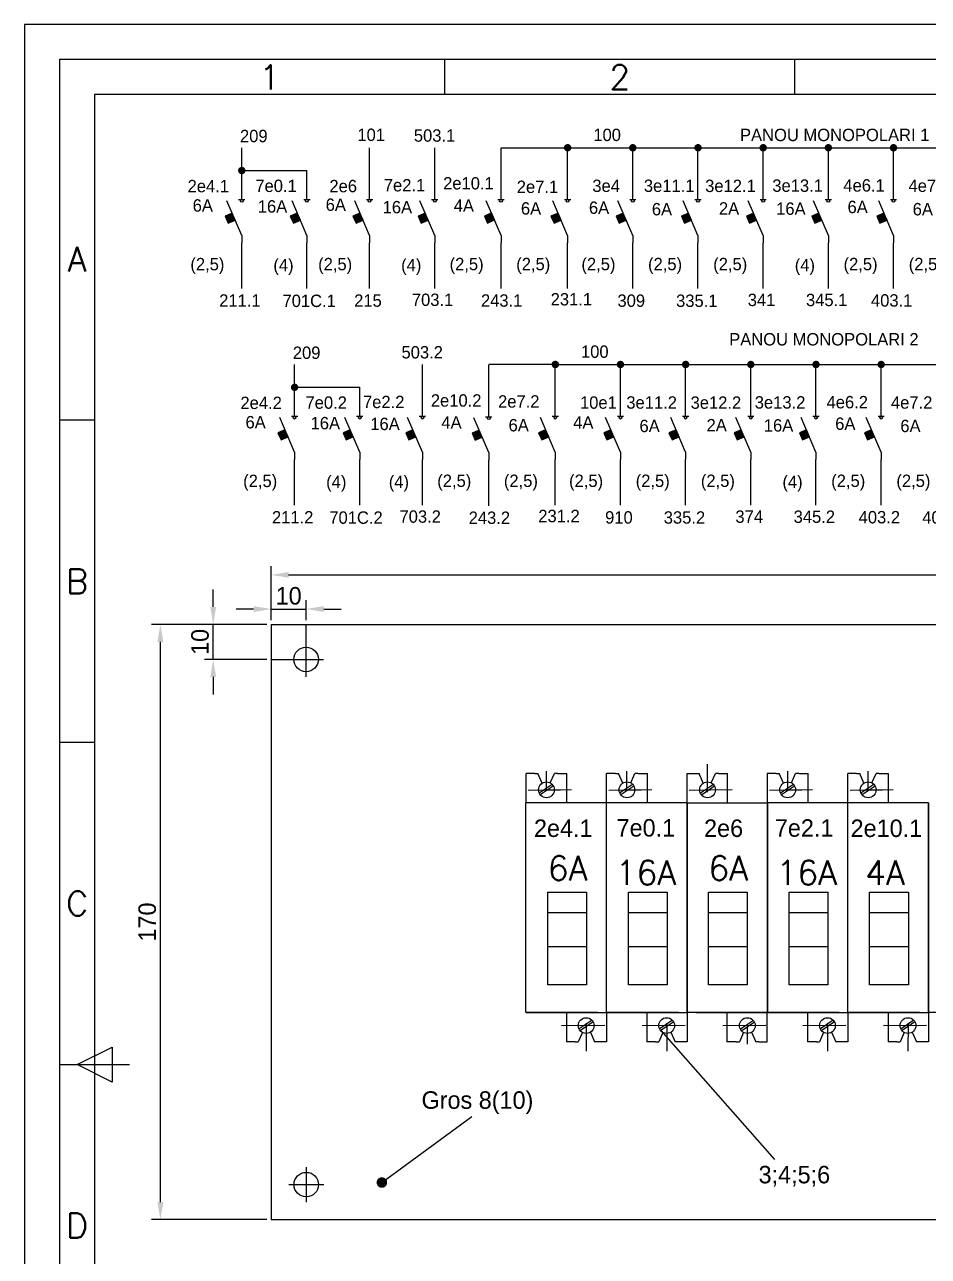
# Model space of a CAD drawing. Header units: millimetres. Extents: x 41 to 881, y 14 to 311.
# Drawn here: x 40.8 to 169.9, y 134.7 to 310.6 of the extents above; entities that cross this region are included whole.
import ezdxf
from ezdxf.enums import TextEntityAlignment as Align

# ---------------------------------------------------------------- set-up
doc = ezdxf.new("R2010")
doc.units = ezdxf.units.MM
doc.layers.add('LIN_GR', color=3, linetype='Continuous')
doc.layers.add('LIN_SUB', color=7, linetype='Continuous')
doc.styles.add('ISO', font='SIMPLEX.shx')
doc.styles.add('ISOCP', font='SIMPLEX.SHX')
doc.dimstyles.new('ISO-25', dxfattribs={"dimtxt": 2.5, "dimasz": 2.5, "dimexe": 1.25, "dimexo": 0.625, "dimtad": 1, "dimtxsty": 'Standard', "dimcen": 2.5, "dimadec": 0, "dimazin": 0, "dimtfac": 1, "dimtmove": 0, "dimatfit": 3, "dimfxl": 1, "dimarcsym": 0})

# ---------------------------------------------------------------- blocks, each defined once
blk = doc.blocks.new('*D8')
at = {"color": 0, "lineweight": -2, "transparency": 16777216}
for p, q in [((76.06, 225.62), (76.06, 233.31)), ((436.06, 225.62), (436.06, 233.31)), ((78.56, 232.06), (433.56, 232.06))]:
    blk.add_line(p, q, dxfattribs=at)
at = {"color": 0, "transparency": 16777216}
for points in [[(78.56, 232.48), (78.56, 231.65), (76.06, 232.06)], [(433.56, 232.48), (433.56, 231.65), (436.06, 232.06)]]:
    blk.add_solid(points, dxfattribs=at)
at = {"layer": 'Defpoints', "color": 0, "transparency": 16777216}
for p in [(436.06, 232.06), (76.06, 224.99), (436.06, 224.99)]:
    blk.add_point(p, dxfattribs=at)
at = {"color": 0, "transparency": 16777216, "insert": (256.06, 233.94), "char_height": 2.5, "attachment_point": 5}
blk.add_mtext('720', dxfattribs=at)
blk = doc.blocks.new('*D10')
at = {"color": 0, "lineweight": -2, "transparency": 16777216}
for p, q in [((73.56, 227.19), (71.06, 227.19)), ((76.06, 225.62), (76.06, 228.44)), ((76.06, 227.19), (81.06, 227.19)), ((81.06, 225.62), (81.06, 228.44)), ((83.56, 227.19), (86.06, 227.19))]:
    blk.add_line(p, q, dxfattribs=at)
at = {"color": 0, "transparency": 16777216}
for points in [[(73.56, 227.6), (73.56, 226.77), (76.06, 227.19)], [(83.56, 227.6), (83.56, 226.77), (81.06, 227.19)]]:
    blk.add_solid(points, dxfattribs=at)
at = {"layer": 'Defpoints', "color": 0, "transparency": 16777216}
for p in [(81.06, 227.19), (76.06, 224.99), (81.06, 224.99)]:
    blk.add_point(p, dxfattribs=at)
at = {"color": 0, "transparency": 16777216, "insert": (78.56, 229.06), "char_height": 2.5, "attachment_point": 5}
blk.add_mtext('10', dxfattribs=at)
blk = doc.blocks.new('*D11')
at = {"color": 0, "lineweight": -2, "transparency": 16777216}
for p, q in [((67.78, 227.49), (67.78, 229.99)), ((75.43, 224.99), (66.53, 224.99)), ((67.78, 219.99), (67.78, 224.99)), ((75.43, 219.99), (66.53, 219.99)), ((67.78, 217.49), (67.78, 214.99))]:
    blk.add_line(p, q, dxfattribs=at)
at = {"color": 0, "transparency": 16777216}
for points in [[(67.37, 227.49), (68.2, 227.49), (67.78, 224.99)], [(67.37, 217.49), (68.2, 217.49), (67.78, 219.99)]]:
    blk.add_solid(points, dxfattribs=at)
at = {"layer": 'Defpoints', "color": 0, "transparency": 16777216}
for p in [(67.78, 224.99), (76.06, 224.99), (76.06, 219.99)]:
    blk.add_point(p, dxfattribs=at)
at = {"color": 0, "transparency": 16777216, "insert": (65.91, 222.49), "char_height": 2.5, "attachment_point": 5, "rotation": 90}
blk.add_mtext('10', dxfattribs=at)
blk = doc.blocks.new('*D12')
at = {"color": 0, "lineweight": -2, "transparency": 16777216}
for p, q in [((75.43, 224.99), (58.99, 224.99)), ((60.24, 142.49), (60.24, 222.49)), ((75.43, 139.99), (58.99, 139.99))]:
    blk.add_line(p, q, dxfattribs=at)
at = {"color": 0, "transparency": 16777216}
for points in [[(59.82, 222.49), (60.66, 222.49), (60.24, 224.99)], [(59.82, 142.49), (60.66, 142.49), (60.24, 139.99)]]:
    blk.add_solid(points, dxfattribs=at)
at = {"layer": 'Defpoints', "color": 0, "transparency": 16777216}
for p in [(60.24, 224.99), (76.06, 224.99), (76.06, 139.99)]:
    blk.add_point(p, dxfattribs=at)
at = {"color": 0, "transparency": 16777216, "insert": (58.37, 182.49), "char_height": 2.5, "attachment_point": 5, "rotation": 90}
blk.add_mtext('170', dxfattribs=at)

msp = doc.modelspace()

# ---------------------------------------------------------------- linework, layer by layer
at = {"color": 70}
for p, q in [((100.846, 300.6416), (100.846, 305.6416)), ((150.846, 300.6416), (150.846, 305.6416)), ((50.846, 254.1416), (45.846, 254.1416)), ((50.846, 208.1416), (45.846, 208.1416)), ((48.346, 162.1416), (53.346, 164.6416)), ((53.346, 164.6416), (53.346, 159.6416)), ((45.846, 162.1416), (55.846, 162.1416)), ((53.346, 159.6416), (48.346, 162.1416))]:
    msp.add_line(p, q, dxfattribs=at)
at = {"color": 2}
for p, q in [((71.8616, 286.5431), (71.8616, 293.0617)), ((90.1139, 286.546), (90.1139, 293.0647)), ((99.4234, 286.546), (99.4234, 293.0647)), ((108.892, 293.0617), (300.3936, 293.0617)), ((108.892, 286.5543), (108.892, 293.0617)), ((118.409, 286.5431), (118.409, 293.0617)), ((127.7185, 286.5431), (127.7185, 293.0617)), ((137.028, 286.5431), (137.028, 293.0617)), ((146.3375, 286.5431), (146.3375, 293.0617)), ((155.647, 286.5431), (155.647, 293.0617)), ((164.9565, 286.5431), (164.9565, 293.0617)), ((71.8616, 289.8024), (81.1711, 289.8024)), ((81.1711, 286.5431), (81.1711, 289.8024)), ((71.8616, 280.5336), (69.7406, 285.4826)), ((71.4162, 285.6593), (72.307, 285.6593)), ((71.8616, 285.6593), (71.8616, 286.5431)), ((81.1711, 280.5336), (79.0501, 285.4826)), ((80.7257, 285.6593), (81.6165, 285.6593)), ((81.1711, 285.6593), (81.1711, 286.5431)), ((90.1139, 280.5365), (87.9929, 285.4855)), ((89.6685, 285.6623), (90.5593, 285.6623)), ((90.1139, 285.6623), (90.1139, 286.546)), ((99.4234, 280.5365), (97.3024, 285.4855)), ((98.9779, 285.6623), (99.8688, 285.6623)), ((99.4234, 285.6623), (99.4234, 286.546)), ((108.892, 280.5448), (106.771, 285.4938)), ((108.4466, 285.6705), (109.3374, 285.6705)), ((108.892, 285.6705), (108.892, 286.5543)), ((118.409, 280.5336), (116.288, 285.4826)), ((117.9636, 285.6593), (118.8544, 285.6593)), ((118.409, 285.6593), (118.409, 286.5431)), ((127.7185, 280.5336), (125.5975, 285.4826)), ((127.2731, 285.6593), (128.1639, 285.6593)), ((127.7185, 285.6593), (127.7185, 286.5431)), ((137.028, 280.5336), (134.907, 285.4826)), ((136.5826, 285.6593), (137.4734, 285.6593)), ((137.028, 285.6593), (137.028, 286.5431)), ((146.3375, 280.5336), (144.2165, 285.4826)), ((145.8921, 285.6593), (146.7829, 285.6593)), ((146.3375, 285.6593), (146.3375, 286.5431)), ((155.647, 280.5336), (153.526, 285.4826)), ((155.2016, 285.6593), (156.0924, 285.6593)), ((155.647, 285.6593), (155.647, 286.5431)), ((164.9565, 280.5336), (162.8355, 285.4826)), ((164.5111, 285.6593), (165.4019, 285.6593)), ((164.9565, 285.6593), (164.9565, 286.5431)), ((71.8616, 280.5336), (71.8616, 279.4731)), ((81.1711, 280.5336), (81.1711, 279.4731)), ((90.1139, 280.5365), (90.1139, 279.476)), ((99.4234, 280.5365), (99.4234, 279.476)), ((108.892, 280.5448), (108.892, 279.4843)), ((118.409, 280.5336), (118.409, 279.4731)), ((127.7185, 280.5336), (127.7185, 279.4731)), ((137.028, 280.5336), (137.028, 279.4731)), ((146.3375, 280.5336), (146.3375, 279.4731)), ((155.647, 280.5336), (155.647, 279.4731)), ((164.9565, 280.5336), (164.9565, 279.4731)), ((71.8616, 272.9545), (71.8616, 279.4731)), ((81.1711, 272.9545), (81.1711, 279.4731)), ((90.1139, 272.9574), (90.1139, 279.476)), ((99.4234, 272.9574), (99.4234, 279.476)), ((108.892, 272.9657), (108.892, 279.4843)), ((118.409, 272.9545), (118.409, 279.4731)), ((127.7185, 272.9545), (127.7185, 279.4731)), ((137.028, 272.9545), (137.028, 279.4731)), ((146.3375, 272.9545), (146.3375, 279.4731)), ((155.647, 272.9545), (155.647, 279.4731)), ((164.9565, 272.9545), (164.9565, 279.4731)), ((79.407, 255.5903), (79.407, 262.1089)), ((97.6593, 255.5933), (97.6593, 262.1119)), ((116.6449, 262.1089), (107.1359, 262.1089)), ((116.6449, 262.1089), (298.6295, 262.1089)), ((116.6449, 255.5903), (116.6449, 262.1089)), ((125.9544, 255.5903), (125.9544, 262.1089)), ((135.2639, 255.5903), (135.2639, 262.1089)), ((144.5734, 255.5903), (144.5734, 262.1089)), ((153.8829, 255.5903), (153.8829, 262.1089)), ((163.1924, 255.5903), (163.1924, 262.1089)), ((107.1359, 255.5359), (107.1359, 262.0545)), ((79.407, 258.8496), (88.7165, 258.8496)), ((88.7165, 255.5903), (88.7165, 258.8496)), ((79.407, 254.7066), (79.407, 255.5903)), ((88.7165, 254.7066), (88.7165, 255.5903)), ((97.6593, 254.7095), (97.6593, 255.5933)), ((107.1359, 254.6521), (107.1359, 255.5359)), ((116.6449, 254.7066), (116.6449, 255.5903)), ((125.9544, 254.7066), (125.9544, 255.5903)), ((135.2639, 254.7066), (135.2639, 255.5903)), ((144.5734, 254.7066), (144.5734, 255.5903)), ((153.8829, 254.7066), (153.8829, 255.5903)), ((163.1924, 254.7066), (163.1924, 255.5903)), ((79.407, 249.5808), (77.286, 254.5298)), ((78.9616, 254.7066), (79.8524, 254.7066)), ((88.7165, 249.5808), (86.5955, 254.5298)), ((88.2711, 254.7066), (89.1619, 254.7066)), ((97.6593, 249.5838), (95.5383, 254.5328)), ((97.2139, 254.7095), (98.1047, 254.7095)), ((107.1359, 249.5264), (105.0149, 254.4754)), ((106.6905, 254.6521), (107.5813, 254.6521)), ((116.6449, 249.5808), (114.5239, 254.5298)), ((116.1995, 254.7066), (117.0904, 254.7066)), ((125.9544, 249.5808), (123.8334, 254.5298)), ((125.509, 254.7066), (126.3998, 254.7066)), ((135.2639, 249.5808), (133.1429, 254.5298)), ((134.8185, 254.7066), (135.7093, 254.7066)), ((144.5734, 249.5808), (142.4524, 254.5298)), ((144.128, 254.7066), (145.0188, 254.7066)), ((153.8829, 249.5808), (151.7619, 254.5298)), ((153.4375, 254.7066), (154.3283, 254.7066)), ((163.1924, 249.5808), (161.0714, 254.5298)), ((162.747, 254.7066), (163.6378, 254.7066)), ((79.407, 249.5808), (79.407, 248.5203)), ((79.407, 242.0017), (79.407, 248.5203)), ((88.7165, 249.5808), (88.7165, 248.5203)), ((88.7165, 242.0017), (88.7165, 248.5203)), ((97.6593, 249.5838), (97.6593, 248.5233)), ((97.6593, 242.0046), (97.6593, 248.5233)), ((107.1359, 249.5264), (107.1359, 248.4659)), ((107.1359, 241.9473), (107.1359, 248.4659)), ((116.6449, 249.5808), (116.6449, 248.5203)), ((116.6449, 242.0017), (116.6449, 248.5203)), ((125.9544, 249.5808), (125.9544, 248.5203)), ((125.9544, 242.0017), (125.9544, 248.5203)), ((135.2639, 249.5808), (135.2639, 248.5203)), ((135.2639, 242.0017), (135.2639, 248.5203)), ((144.5734, 249.5808), (144.5734, 248.5203)), ((144.5734, 242.0017), (144.5734, 248.5203)), ((153.8829, 249.5808), (153.8829, 248.5203)), ((153.8829, 242.0017), (153.8829, 248.5203)), ((163.1924, 249.5808), (163.1924, 248.5203)), ((163.1924, 242.0017), (163.1924, 248.5203))]:
    msp.add_line(p, q, dxfattribs=at)
at = {"color": 1}
for p, q in [((81.0553, 217.4921), (81.0553, 224.9921)), ((76.0553, 219.9921), (83.5553, 219.9921)), ((131.7423, 166.9922), (147.9346, 148.5644)), ((91.8742, 145.2921), (104.7158, 154.7185)), ((81.0726, 147.4946), (81.075, 142.4946)), ((78.5738, 144.9934), (83.5738, 144.9958))]:
    msp.add_line(p, q, dxfattribs=at)
at = {"color": 240}
for points in [[(460.846, 310.6416), (40.846, 310.6416), (40.846, 13.6416), (460.846, 13.6416)], [(455.846, 305.6416), (45.846, 305.6416), (45.846, 18.6416), (455.846, 18.6416)]]:
    msp.add_lwpolyline(points, close=True, dxfattribs=at)
at = {"color": 70}
msp.add_lwpolyline([(450.846, 300.6416), (50.846, 300.6416), (50.846, 23.6416), (450.846, 23.6416)], close=True, dxfattribs=at)
at = {"color": 2, "const_width": 0.5303}
for points in [[(118.1439, 293.0617, 1), (118.6742, 293.0617, 1)], [(127.4534, 293.0617, 1), (127.9836, 293.0617, 1)], [(136.7629, 293.0617, 1), (137.2931, 293.0617, 1)], [(146.0724, 293.0617, 1), (146.6026, 293.0617, 1)], [(155.3819, 293.0617, 1), (155.9121, 293.0617, 1)], [(164.6914, 293.0617, 1), (165.2216, 293.0617, 1)], [(71.5965, 289.8024, 1), (72.1267, 289.8024, 1)], [(116.3798, 262.1089, 1), (116.9101, 262.1089, 1)], [(125.6893, 262.1089, 1), (126.2196, 262.1089, 1)], [(134.9988, 262.1089, 1), (135.529, 262.1089, 1)], [(144.3083, 262.1089, 1), (144.8385, 262.1089, 1)], [(153.6178, 262.1089, 1), (154.148, 262.1089, 1)], [(162.9273, 262.1089, 1), (163.4575, 262.1089, 1)], [(79.1419, 258.8496, 1), (79.6721, 258.8496, 1)]]:
    msp.add_lwpolyline(points, format="xyb", close=True, dxfattribs=at)
at = {"color": 2, "flags": 128}
for points in [[(70.9307, 282.7318), (70.4846, 283.7337), (69.4822, 283.2874), (69.9283, 282.2856)], [(80.2402, 282.7318), (79.7941, 283.7337), (78.7917, 283.2874), (79.2378, 282.2856)], [(89.183, 282.7348), (88.7369, 283.7367), (87.7345, 283.2904), (88.1806, 282.2885)], [(98.4925, 282.7348), (98.0464, 283.7367), (97.044, 283.2904), (97.4901, 282.2885)], [(107.9611, 282.7431), (107.515, 283.745), (106.5126, 283.2987), (106.9587, 282.2968)], [(117.4782, 282.7318), (117.0321, 283.7337), (116.0297, 283.2874), (116.4758, 282.2856)], [(126.7876, 282.7318), (126.3416, 283.7337), (125.3392, 283.2874), (125.7852, 282.2856)], [(136.0971, 282.7318), (135.6511, 283.7337), (134.6487, 283.2874), (135.0947, 282.2856)], [(145.4066, 282.7318), (144.9606, 283.7337), (143.9582, 283.2874), (144.4042, 282.2856)], [(154.7161, 282.7318), (154.27, 283.7337), (153.2676, 283.2874), (153.7137, 282.2856)], [(164.0256, 282.7318), (163.5795, 283.7337), (162.5771, 283.2874), (163.0232, 282.2856)], [(78.4761, 251.7791), (78.03, 252.781), (77.0276, 252.3347), (77.4737, 251.3328)], [(87.7856, 251.7791), (87.3395, 252.781), (86.3371, 252.3347), (86.7832, 251.3328)], [(96.7284, 251.782), (96.2823, 252.7839), (95.2799, 252.3376), (95.726, 251.3357)], [(106.205, 251.7247), (105.7589, 252.7265), (104.7565, 252.2802), (105.2026, 251.2784)], [(115.7141, 251.7791), (115.268, 252.781), (114.2656, 252.3347), (114.7117, 251.3328)], [(125.0236, 251.7791), (124.5775, 252.781), (123.5751, 252.3347), (124.0212, 251.3328)], [(134.3331, 251.7791), (133.887, 252.781), (132.8846, 252.3347), (133.3306, 251.3328)], [(143.6425, 251.7791), (143.1965, 252.781), (142.1941, 252.3347), (142.6401, 251.3328)], [(152.952, 251.7791), (152.506, 252.781), (151.5036, 252.3347), (151.9496, 251.3328)], [(162.2615, 251.7791), (161.8155, 252.781), (160.813, 252.3347), (161.2591, 251.3328)]]:
    msp.add_lwpolyline(points, close=True, dxfattribs=at)
at = {"color": 1, "const_width": 0.75}
msp.add_lwpolyline([(91.4992, 145.2921, 1), (92.2492, 145.2921, 1)], format="xyb", close=True, dxfattribs=at)
at = {"color": 2}
for centre, radius in [((71.8616, 285.4663), 0.1931), ((81.1711, 285.4663), 0.1931), ((90.1139, 285.4692), 0.1931), ((99.4234, 285.4692), 0.1931), ((108.892, 285.4775), 0.1931), ((118.409, 285.4663), 0.1931), ((127.7185, 285.4663), 0.1931), ((137.028, 285.4663), 0.1931), ((146.3375, 285.4663), 0.1931), ((155.647, 285.4663), 0.1931), ((164.9565, 285.4663), 0.1931), ((79.407, 254.5135), 0.1931), ((88.7165, 254.5135), 0.1931), ((97.6593, 254.5164), 0.1931), ((107.1359, 254.4591), 0.1931), ((116.6449, 254.5135), 0.1931), ((125.9544, 254.5135), 0.1931), ((135.2639, 254.5135), 0.1931), ((144.5734, 254.5135), 0.1931), ((153.8829, 254.5135), 0.1931), ((163.1924, 254.5135), 0.1931), ((81.0553, 219.9921), 1.75), ((81.0738, 144.9946), 1.75)]:
    msp.add_circle(centre, radius, dxfattribs=at)
for points in [[(69.9283, 282.2856), (69.4822, 283.2874), (70.9307, 282.7318), (70.4846, 283.7337)], [(79.2378, 282.2856), (78.7917, 283.2874), (80.2402, 282.7318), (79.7941, 283.7337)], [(88.1806, 282.2885), (87.7345, 283.2904), (89.183, 282.7348), (88.7369, 283.7367)], [(97.4901, 282.2885), (97.044, 283.2904), (98.4925, 282.7348), (98.0464, 283.7367)], [(106.9587, 282.2968), (106.5126, 283.2987), (107.9611, 282.7431), (107.515, 283.745)], [(116.4758, 282.2856), (116.0297, 283.2874), (117.4782, 282.7318), (117.0321, 283.7337)], [(125.7852, 282.2856), (125.3392, 283.2874), (126.7876, 282.7318), (126.3416, 283.7337)], [(135.0947, 282.2856), (134.6487, 283.2874), (136.0971, 282.7318), (135.6511, 283.7337)], [(144.4042, 282.2856), (143.9582, 283.2874), (145.4066, 282.7318), (144.9606, 283.7337)], [(153.7137, 282.2856), (153.2676, 283.2874), (154.7161, 282.7318), (154.27, 283.7337)], [(163.0232, 282.2856), (162.5771, 283.2874), (164.0256, 282.7318), (163.5795, 283.7337)], [(77.4737, 251.3328), (77.0276, 252.3347), (78.4761, 251.7791), (78.03, 252.781)], [(86.7832, 251.3328), (86.3371, 252.3347), (87.7856, 251.7791), (87.3395, 252.781)], [(95.726, 251.3357), (95.2799, 252.3376), (96.7284, 251.782), (96.2823, 252.7839)], [(105.2026, 251.2784), (104.7565, 252.2802), (106.205, 251.7247), (105.7589, 252.7265)], [(114.7117, 251.3328), (114.2656, 252.3347), (115.7141, 251.7791), (115.268, 252.781)], [(124.0212, 251.3328), (123.5751, 252.3347), (125.0236, 251.7791), (124.5775, 252.781)], [(133.3306, 251.3328), (132.8846, 252.3347), (134.3331, 251.7791), (133.887, 252.781)], [(142.6401, 251.3328), (142.1941, 252.3347), (143.6425, 251.7791), (143.1965, 252.781)], [(151.9496, 251.3328), (151.5036, 252.3347), (152.952, 251.7791), (152.506, 252.781)], [(161.2591, 251.3328), (160.813, 252.3347), (162.2615, 251.7791), (161.8155, 252.781)]]:
    msp.add_solid(points, dxfattribs=at)
at = {"layer": 'LIN_GR', "color": 3}
for p, q in [((76.0553, 224.9921), (436.0553, 224.9921)), ((76.0553, 224.9921), (76.0553, 139.9921)), ((76.0553, 139.9921), (436.0553, 139.9921))]:
    msp.add_line(p, q, dxfattribs=at)
at = {"layer": 'LIN_SUB', "color": 2}
for p, q in [((138.3411, 205.0256), (138.3319, 201.0453)), ((113.7247, 203.6961), (112.461, 203.6961)), ((112.4736, 199.5298), (112.4736, 203.6961)), ((113.7247, 203.6961), (114.1699, 203.694)), ((114.7733, 202.3165), (114.1699, 203.694)), ((115.3777, 201.3676), (115.3777, 204.0305)), ((115.9174, 202.3547), (116.5091, 203.6886)), ((116.9543, 203.6886), (116.5091, 203.6886)), ((116.9543, 203.6886), (118.2937, 203.6886)), ((118.2937, 199.5195), (118.2937, 203.6961)), ((125.2257, 203.6961), (123.962, 203.6961)), ((123.9746, 199.5298), (123.9746, 203.6961)), ((125.2257, 203.6961), (125.6709, 203.694)), ((126.2743, 202.3165), (125.6709, 203.694)), ((126.8787, 201.3676), (126.8787, 204.0305)), ((127.4184, 202.3547), (128.0101, 203.6886)), ((128.4553, 203.6886), (128.0101, 203.6886)), ((128.4553, 203.6886), (129.7947, 203.6886)), ((129.7947, 199.5195), (129.7947, 203.6961)), ((135.4756, 203.6853), (137.1846, 203.694)), ((135.4756, 199.527), (135.4756, 203.6853)), ((137.7881, 202.3165), (137.1846, 203.694)), ((138.9322, 202.3547), (139.5238, 203.6886)), ((139.969, 203.6886), (139.5238, 203.6886)), ((139.969, 203.6886), (141.2202, 203.6886)), ((141.2201, 199.5195), (141.2201, 203.6961)), ((148.1858, 203.6961), (146.9221, 203.6961)), ((146.9347, 199.5298), (146.9347, 203.6961)), ((148.1858, 203.6961), (148.631, 203.694)), ((149.2345, 202.3165), (148.631, 203.694)), ((149.8388, 201.3676), (149.8388, 204.0305)), ((150.3785, 202.3547), (150.9702, 203.6886)), ((151.4154, 203.6886), (150.9702, 203.6886)), ((151.4154, 203.6886), (152.7548, 203.6886)), ((152.7548, 199.5195), (152.7548, 203.6961)), ((159.6868, 203.6961), (158.4231, 203.6961)), ((158.4357, 199.5298), (158.4357, 203.6961)), ((159.6868, 203.6961), (160.132, 203.694)), ((160.7355, 202.3165), (160.132, 203.694)), ((161.3399, 201.3676), (161.3399, 204.0305)), ((161.8796, 202.3547), (162.4712, 203.6886)), ((162.9165, 203.6886), (162.4712, 203.6886)), ((162.9165, 203.6886), (164.2559, 203.6886)), ((164.2559, 199.5195), (164.2559, 203.6961)), ((112.7891, 201.3427), (118.9398, 201.4006)), ((116.1925, 202.1433), (114.3368, 200.9051)), ((116.3494, 201.911), (114.5043, 200.6559)), ((115.3777, 201.3676), (117.4092, 201.3676)), ((124.2901, 201.3427), (130.4408, 201.4006)), ((127.6935, 202.1433), (125.8378, 200.9051)), ((127.8504, 201.911), (126.0053, 200.6559)), ((126.8787, 201.3676), (128.9102, 201.3676)), ((135.7441, 201.3427), (141.8947, 201.4006)), ((139.239, 202.1085), (137.3833, 200.8704)), ((139.3959, 201.8763), (137.5508, 200.6212)), ((147.2503, 201.3427), (153.4009, 201.4006)), ((150.6537, 202.1433), (148.798, 200.9051)), ((150.8105, 201.911), (148.9654, 200.6559)), ((149.8388, 201.3676), (151.8703, 201.3676)), ((158.7513, 201.3427), (164.9019, 201.4006)), ((162.1547, 202.1433), (160.299, 200.9051)), ((162.3116, 201.911), (160.4664, 200.6559)), ((161.3399, 201.3676), (163.3713, 201.3676)), ((112.4594, 169.5515), (112.452, 199.5298)), ((123.9686, 199.5326), (112.4634, 199.5298)), ((135.4696, 199.5326), (123.9644, 199.5298)), ((123.982, 169.5515), (123.9746, 199.5298)), ((135.4696, 169.5781), (135.4696, 199.5326)), ((135.4696, 199.5326), (135.4696, 169.5515)), ((135.4756, 199.5326), (146.9347, 199.5326)), ((158.4297, 199.5326), (146.9246, 199.5298)), ((146.9347, 199.5434), (146.9347, 169.5754)), ((146.9421, 169.5515), (146.9347, 199.5298)), ((169.9307, 199.5326), (158.4256, 199.5298)), ((158.4431, 169.5515), (158.4357, 199.5298)), ((169.9307, 199.5326), (169.9307, 169.5515)), ((169.9307, 169.5781), (169.9307, 199.5326)), ((115.581, 183.8626), (121.1217, 183.8626)), ((127.082, 183.8626), (132.6227, 183.8626)), ((138.5181, 183.8626), (144.0588, 183.8626)), ((150.0421, 183.8626), (155.5828, 183.8626)), ((161.5431, 183.8626), (167.0839, 183.8626)), ((115.581, 178.9867), (121.1217, 178.9867)), ((127.082, 178.9867), (132.6227, 178.9867)), ((138.5181, 178.9867), (144.0588, 178.9867)), ((150.0421, 178.9867), (155.5828, 178.9867)), ((161.5431, 178.9867), (167.0839, 178.9867)), ((112.4809, 169.5515), (122.7612, 169.5515)), ((122.7228, 169.5515), (112.4809, 169.5515)), ((118.2273, 169.5515), (118.2273, 165.3749)), ((122.7228, 169.5515), (123.9686, 169.5515)), ((123.9686, 169.5515), (123.9686, 165.39)), ((134.2238, 169.5515), (123.982, 169.5515)), ((123.982, 169.5515), (134.2622, 169.5515)), ((129.7283, 169.5515), (129.7283, 165.3749)), ((134.2238, 169.5515), (135.4696, 169.5515)), ((135.4696, 169.5515), (135.4696, 165.39)), ((136.7154, 169.5515), (135.4696, 169.5515)), ((146.9347, 169.5515), (136.677, 169.5515)), ((136.7154, 169.5515), (146.9247, 169.5515)), ((141.1537, 169.5515), (141.1537, 165.3749)), ((146.9247, 165.3988), (146.9247, 169.5754)), ((157.1839, 169.5515), (146.9421, 169.5515)), ((146.9421, 169.5515), (157.2224, 169.5515)), ((152.6884, 169.5515), (152.6884, 165.3749)), ((157.1839, 169.5515), (158.4297, 169.5515)), ((158.4297, 169.5515), (158.4297, 165.39)), ((158.4431, 169.5515), (168.7234, 169.5515)), ((168.6849, 169.5515), (158.4431, 169.5515)), ((164.1895, 169.5515), (164.1895, 165.3749)), ((168.6849, 169.5515), (169.9307, 169.5515)), ((169.9307, 169.5515), (169.9307, 165.39)), ((171.1766, 169.5515), (169.9307, 169.5515)), ((123.7033, 167.7283), (117.5526, 167.6704)), ((121.8922, 168.4547), (120.0738, 167.2414)), ((122.0522, 168.224), (120.2413, 166.9922)), ((121.1063, 164.0453), (121.1155, 168.0256)), ((135.2043, 167.7283), (129.0537, 167.6704)), ((133.3932, 168.4547), (131.5749, 167.2414)), ((133.5532, 168.224), (131.7423, 166.9922)), ((132.6073, 164.0453), (132.6165, 168.0256)), ((146.7181, 167.7283), (140.5674, 167.6704)), ((144.9376, 168.4192), (143.1203, 167.2067)), ((145.0878, 168.1819), (143.2878, 166.9575)), ((144.0697, 167.7033), (144.0697, 165.0404)), ((158.1645, 167.7283), (152.0138, 167.6704)), ((156.3534, 168.4547), (154.535, 167.2414)), ((156.5133, 168.224), (154.7024, 166.9922)), ((155.5674, 164.0453), (155.5766, 168.0256)), ((169.6655, 167.7283), (163.5148, 167.6704)), ((167.8544, 168.4547), (166.036, 167.2414)), ((168.0143, 168.224), (166.2035, 166.9922)), ((167.0684, 164.0453), (167.0776, 168.0256)), ((119.4783, 165.3824), (118.2272, 165.3824)), ((119.4783, 165.3824), (119.9235, 165.3824)), ((120.5152, 166.7162), (119.9235, 165.3824)), ((121.6593, 166.7545), (122.2627, 165.3769)), ((123.9686, 165.39), (122.2627, 165.3769)), ((130.9793, 165.3824), (129.7282, 165.3824)), ((130.9793, 165.3824), (131.4245, 165.3824)), ((132.0162, 166.7162), (131.4245, 165.3824)), ((133.1603, 166.7545), (133.7638, 165.3769)), ((135.4696, 165.39), (133.7638, 165.3769)), ((142.4931, 165.3824), (141.1537, 165.3824)), ((142.4931, 165.3824), (142.9383, 165.3824)), ((143.53, 166.7162), (142.9383, 165.3824)), ((144.6741, 166.7545), (145.2775, 165.3769)), ((145.7227, 165.3749), (145.2775, 165.3769)), ((145.7227, 165.3749), (146.9247, 165.3749)), ((153.9395, 165.3824), (152.6883, 165.3824)), ((153.9395, 165.3824), (154.3847, 165.3824)), ((154.9764, 166.7162), (154.3847, 165.3824)), ((156.1205, 166.7545), (156.7239, 165.3769)), ((158.4297, 165.39), (156.7239, 165.3769)), ((165.4405, 165.3824), (164.1893, 165.3824)), ((165.4405, 165.3824), (165.8857, 165.3824)), ((166.4774, 166.7162), (165.8857, 165.3824)), ((167.6215, 166.7545), (168.2249, 165.3769)), ((169.9307, 165.39), (168.2249, 165.3769))]:
    msp.add_line(p, q, dxfattribs=at)
for points in [[(121.1217, 173.5323), (115.581, 173.5323), (115.581, 186.7551), (121.1217, 186.7551)], [(132.6227, 173.5323), (127.082, 173.5323), (127.082, 186.7551), (132.6227, 186.7551)], [(144.0588, 173.5323), (138.5181, 173.5323), (138.5181, 186.7551), (144.0588, 186.7551)], [(155.5828, 173.5323), (150.0421, 173.5323), (150.0421, 186.7551), (155.5828, 186.7551)], [(167.0839, 173.5323), (161.5431, 173.5323), (161.5431, 186.7551), (167.0839, 186.7551)]]:
    msp.add_lwpolyline(points, close=True, dxfattribs=at)
for centre in [(115.3777, 201.3676), (126.8787, 201.3676), (138.3925, 201.3676), (149.8388, 201.3676), (161.3399, 201.3676), (121.0549, 167.7033), (132.5559, 167.7033), (144.0697, 167.7033), (155.5161, 167.7033), (167.0171, 167.7033)]:
    msp.add_circle(centre, 1.125, dxfattribs=at)

# ---------------------------------------------------------------- texts
at = {"color": 50}
for s, style, p in [('1', 'ISOCP', (75.846, 303.1416)), ('2', 'ISO', (125.846, 303.1416)), ('A', 'ISO', (48.346, 277.1416)), ('B', 'ISO', (48.346, 231.1416)), ('C', 'ISO', (48.346, 185.1416)), ('D', 'ISO', (48.346, 139.1416))]:
    msp.add_text(s, height=3.5, dxfattribs=dict(at, style=style)).set_placement(p, align=Align.MIDDLE)
at = {"color": 2}
for s, height, p in [('209', 1.7675, (71.6078, 293.8528)), ('101', 1.7675, (88.377, 294.0263)), ('503.1', 1.7675, (96.4419, 293.9235)), ('100', 1.7675, (122.0791, 294.0148)), ('PANOU MONOPOLARI 1', 1.7675, (143.0285, 294.0085)), ('2e4.1', 1.7675, (64.124, 286.7012)), ('7e0.1', 1.7675, (73.8014, 286.7384)), ('2e6', 1.7675, (84.3829, 286.7012)), ('7e2.1', 1.7675, (92.1509, 286.8275)), ('2e10.1', 1.7675, (100.6237, 287.1065)), ('3e4', 1.7675, (121.9389, 286.7437)), ('3e11.1', 1.7675, (129.2976, 286.7513)), ('3e12.1', 1.7675, (138.052, 286.7361)), ('3e13.1', 1.7675, (147.643, 286.7669)), ('4e6.1', 1.7675, (157.7919, 286.7983)), ('4e7.1', 1.7675, (167.0975, 286.752)), ('2e7.1', 1.7675, (111.1396, 286.601)), ('6A', 1.7675, (64.8491, 283.9386)), ('16A', 1.7675, (74.1495, 283.8026)), ('6A', 1.7675, (83.8444, 284.0454)), ('16A', 1.7675, (91.9855, 283.6959)), ('4A', 1.7675, (102.1375, 283.9094)), ('6A', 1.7675, (111.7353, 283.5115)), ('6A', 1.7675, (121.4503, 283.6183)), ('6A', 1.7675, (130.4365, 283.4047)), ('2A', 1.7675, (140.0181, 283.5115)), ('16A', 1.7675, (148.1948, 283.4823)), ('6A', 1.7675, (158.3884, 283.7251)), ('6A', 1.7675, (167.6952, 283.4047)), ('(2,5)', 1.7675, (64.5192, 275.5585)), ('(4)', 1.7675, (76.373, 275.4247)), ('(2,5)', 1.7675, (82.7715, 275.5615)), ('(4)', 1.7675, (94.6253, 275.4277)), ('(2,5)', 1.7675, (101.5497, 275.5697)), ('(2,5)', 1.7675, (111.0667, 275.5697)), ('(2,5)', 1.7675, (120.3762, 275.5697)), ('(2,5)', 1.7675, (129.8932, 275.5697)), ('(2,5)', 1.7675, (139.2027, 275.5697)), ('(4)', 1.7675, (150.8489, 275.4247)), ('(2,5)', 1.7675, (157.8217, 275.5697)), ('(2,5)', 1.7675, (167.1312, 275.5697)), ('211.1', 1.7675, (68.6313, 270.3606)), ('701C.1', 1.7675, (77.6789, 270.3154)), ('215', 1.7675, (87.9141, 270.3529)), ('703.1', 1.7675, (96.1573, 270.4635)), ('243.1', 1.7675, (106.0274, 270.3612)), ('231.1', 1.7675, (115.9844, 270.5417)), ('309', 1.7675, (125.5253, 270.3415)), ('335.1', 1.7675, (133.9016, 270.33)), ('341', 1.7675, (144.1327, 270.4492)), ('345.1', 1.7675, (152.4512, 270.4415)), ('403.1', 1.7675, (161.7362, 270.3727)), ('PANOU MONOPOLARI 2', 1.7675, (141.4854, 264.8263)), ('209', 1.7675, (79.1532, 262.9)), ('503.2', 1.7675, (94.6778, 262.9707)), ('100', 1.7675, (120.3151, 263.0621)), ('2e4.2', 1.7675, (71.6695, 255.7484)), ('7e0.2', 1.7675, (80.9669, 255.7856)), ('7e2.2', 1.7675, (89.1784, 255.8747)), ('2e10.2', 1.7675, (98.8676, 256.0881)), ('2e7.2', 1.7675, (108.4693, 255.9501)), ('10e1', 1.7675, (120.1749, 255.7909)), ('3e11.2', 1.7675, (126.7909, 255.7986)), ('3e12.2', 1.7675, (135.9696, 255.7833)), ('3e13.2', 1.7675, (145.1363, 255.8142)), ('4e6.2', 1.7675, (155.3913, 255.8455)), ('4e7.2', 1.7675, (164.5908, 255.7992)), ('6A', 1.7675, (72.3945, 252.9859)), ('16A', 1.7675, (81.6949, 252.8498)), ('16A', 1.7675, (90.2214, 252.7431)), ('4A', 1.7675, (100.3735, 252.9566)), ('6A', 1.7675, (109.9712, 252.5587)), ('4A', 1.7675, (119.2, 252.9454)), ('6A', 1.7675, (128.6724, 252.452)), ('2A', 1.7675, (138.254, 252.5587)), ('16A', 1.7675, (146.4307, 252.5295)), ('6A', 1.7675, (156.6243, 252.7723)), ('6A', 1.7675, (165.9311, 252.452)), ('(2,5)', 1.7675, (72.0646, 244.6057)), ('(4)', 1.7675, (83.9184, 244.4719)), ('(4)', 1.7675, (92.8612, 244.4749)), ('(2,5)', 1.7675, (99.7856, 244.6169)), ('(2,5)', 1.7675, (109.3026, 244.6169)), ('(2,5)', 1.7675, (118.6121, 244.6169)), ('(2,5)', 1.7675, (128.1291, 244.6169)), ('(2,5)', 1.7675, (137.4386, 244.6169)), ('(4)', 1.7675, (149.0849, 244.4719)), ('(2,5)', 1.7675, (156.0576, 244.6169)), ('(2,5)', 1.7675, (165.3671, 244.6169)), ('211.2', 1.7675, (76.1767, 239.4078)), ('701C.2', 1.7675, (84.3695, 239.3626)), ('703.2', 1.7675, (94.3932, 239.5107)), ('243.2', 1.7675, (104.2713, 239.3428)), ('231.2', 1.7675, (114.2203, 239.589)), ('910', 1.7675, (123.7612, 239.3887)), ('335.2', 1.7675, (132.1375, 239.3772)), ('374', 1.7675, (142.3686, 239.4965)), ('345.2', 1.7675, (150.6871, 239.4887)), ('403.2', 1.7675, (159.9721, 239.42)), ('401.2', 1.7675, (169.0617, 239.3893)), ('2e4.1', 2.5, (113.5996, 194.6383)), ('7e0.1', 2.5, (125.3968, 194.691)), ('2e6', 2.5, (137.8911, 194.6383)), ('7e2.1', 2.5, (148.0058, 194.6717)), ('2e10.1', 2.5, (158.8265, 194.6303))]:
    msp.add_text(s, height=height, dxfattribs=at).set_placement(p)
at = {"color": 1}
for s, p in [('Gros 8(10)', (97.5348, 155.8177)), ('3;4;5;6', (145.6801, 145.172))]:
    msp.add_text(s, height=2.5, dxfattribs=at).set_placement(p)
at = {"layer": 'LIN_SUB', "color": 2, "style": 'ISOCP'}
for s, p in [('6A', (115.5578, 188.4307)), ('6A', (138.4949, 188.4307)), ('16A', (125.2357, 187.7852)), ('16A', (148.1959, 187.7852)), ('4A', (160.8924, 187.7852))]:
    msp.add_text(s, height=3.5, dxfattribs=at).set_placement(p)

# ---------------------------------------------------------------- dimensions: what is measured, and where the dimension line sits
at = {"color": 1}
for base, p2, picture, middle in [((436.0553, 232.063), (436.0553, 224.9921), '*D8', (256.0553, 233.938)), ((81.0553, 227.1864), (81.0553, 224.9921), '*D10', (78.5553, 229.0614))]:
    dim = msp.add_linear_dim(base=base, p1=(76.0553, 224.9921), p2=p2, dimstyle='ISO-25', override={"dimlfac": 2}, dxfattribs=at)
    dim.commit()
    dim.dimension.update_dxf_attribs({"geometry": picture, "text_midpoint": middle})
for base, p1, picture, middle in [((67.7817, 224.9921), (76.0553, 219.9921), '*D11', (65.9067, 222.4921)), ((60.2408, 224.9921), (76.0553, 139.9921), '*D12', (58.3658, 182.4921))]:
    dim = msp.add_linear_dim(base=base, p1=p1, p2=(76.0553, 224.9921), angle=90, dimstyle='ISO-25', override={"dimlfac": 2}, dxfattribs=at)
    dim.commit()
    dim.dimension.update_dxf_attribs({"geometry": picture, "text_midpoint": middle})

doc.saveas('drawing.dxf')
